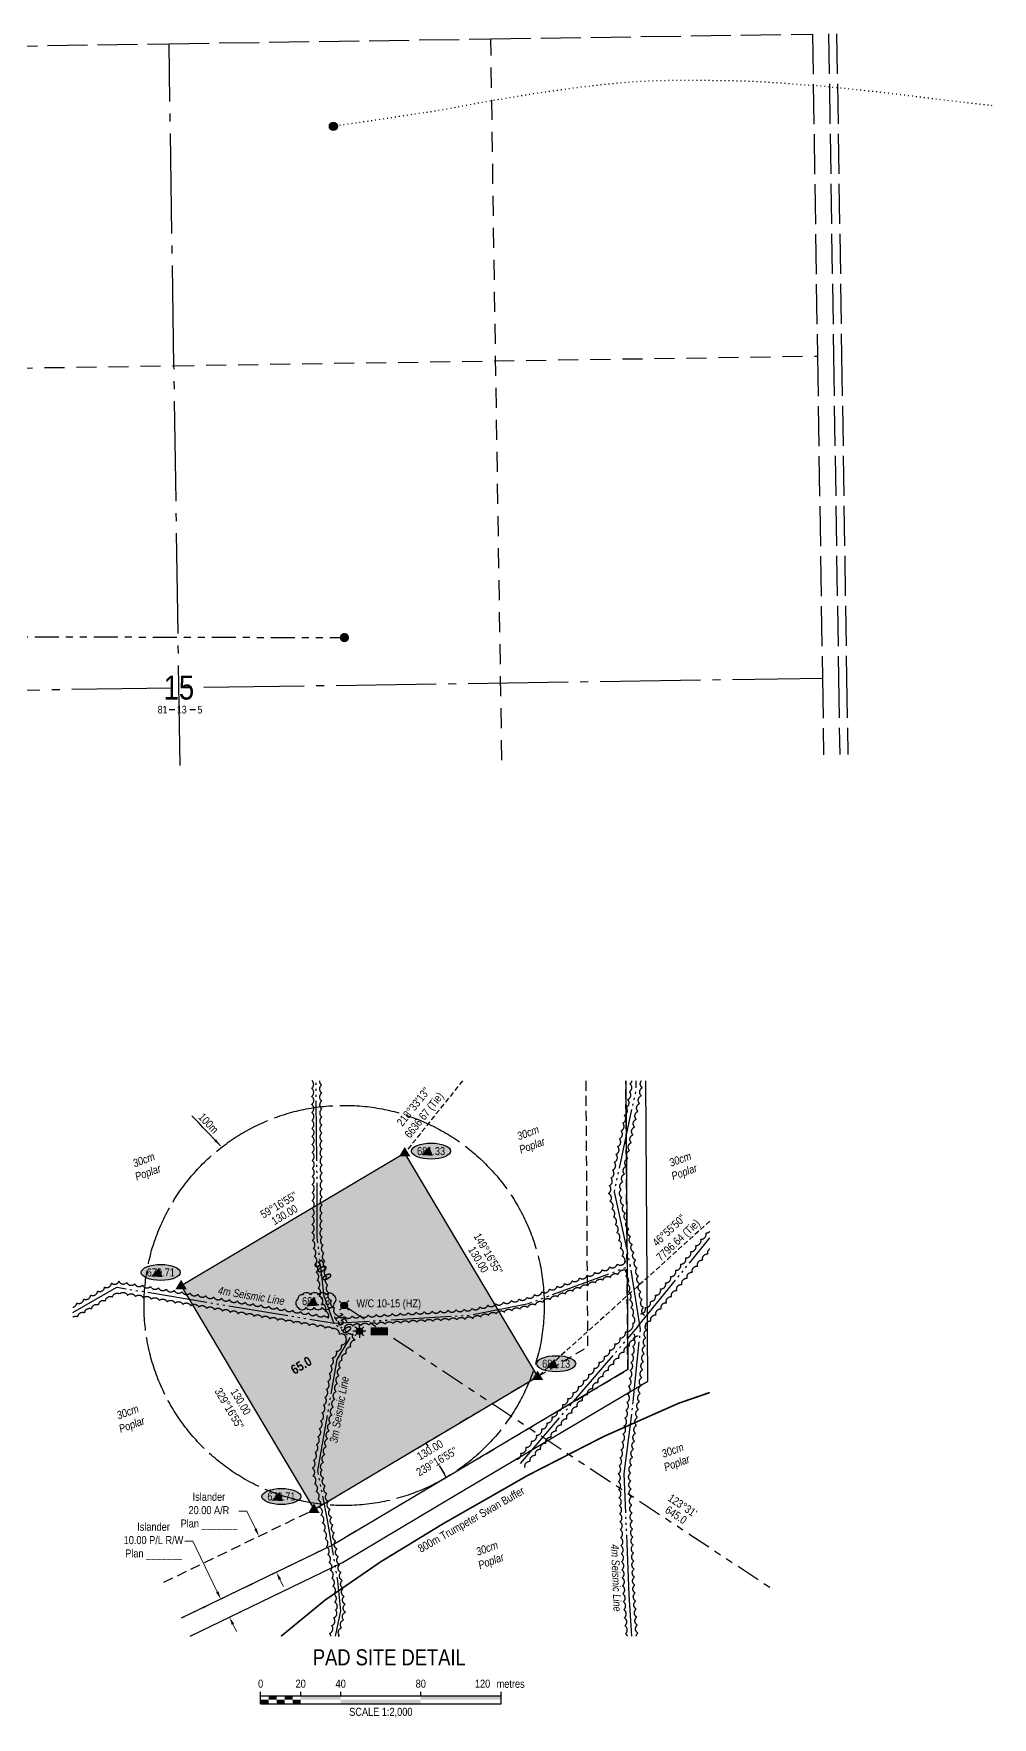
# Model space of a CAD drawing. Extents: x 563209 to 572031, y 6207294 to 6215132.
# Drawn here: x 565560 to 566757, y 6207714 to 6209817 of the extents above; entities that cross this region are included whole.
import ezdxf
from ezdxf.enums import TextEntityAlignment as Align

# ---------------------------------------------------------------- set-up
doc = ezdxf.new("R2010")
doc.units = 0
doc.header["$LTSCALE"] = 5
doc.header["$PDSIZE"] = 0.5
for name, pattern in [('0', [1, 1, 0]), ('DASHDOT2', [12.7, 6.35, -3.175, 0, -3.175]), ('foc-ACCESSROAD', [3.75, 2.5, -1.25]), ('foc-BUFFER', [16.75, 15, -1.75]), ('foc-DOT', [1, 0.2, -0.8]), ('foc-DRILLPATH', [14.75, 6, -1.75, 1.75, -1.75, 1.75, -1.75]), ('foc-LSD', [8, 5, -3]), ('foc-QUARTERLINE', [33, 25, -3, 2, -3]), ('foc-SEISMIC', [20.5, 15, -1, 0.5, -1, 0.5, -1, 0.5, -1]), ('foc-TIELINE', [1.875, 1.25, -0.625]), ('foc-UNSURVEYED', [12.5, 10, -2.5])]:
    doc.linetypes.add(name, pattern=pattern)
doc.layers.get('Defpoints').update_dxf_attribs({"color": 9})
for name, color, linetype in [('10', 1, 'Continuous'), ('9', 3, 'Continuous'), ('ABADATA-DRILL', 8, 'foc-DOT'), ('ABADATA-DRILL-T', 8, 'Continuous'), ('AS-SEISMIC', 224, 'foc-SEISMIC'), ('AS-WILDLIFE', 131, 'DASHDOT2'), ('AS-WILDLIFE-BLOCK', 131, 'Continuous'), ('AUX-BUFFER', 7, 'foc-BUFFER'), ('C-AR', 13, 'foc-ACCESSROAD'), ('C-RW', 13, 'Continuous'), ('C-WS-S', 13, 'Continuous'), ('DETAIL-T', 7, 'Continuous'), ('L-BD', 7, 'Continuous'), ('L-MON', 1, 'Continuous'), ('L-QSEC', 8, 'foc-QUARTERLINE'), ('L-SECLBL', 7, 'Continuous'), ('L-SECTION-LSD', 7, 'foc-LSD'), ('L-TIE', 7, 'foc-TIELINE'), ('L-USEC', 7, 'foc-UNSURVEYED'), ('oil_and_gas_wells_dh', 7, 'Continuous'), ('P-ELEVATION', 7, 'Continuous'), ('P-PDRILLPATH', 12, 'foc-DRILLPATH'), ('P-PROPOSED', 10, 'Continuous'), ('P-PROPOSED-H', 21, 'Continuous'), ('P-TXT', 4, 'Continuous'), ('T-BUSH', 110, '0'), ('T-BUSH-T', 110, 'Continuous')]:
    doc.layers.add(name, color=color, linetype=linetype)
doc.layers.add('C-AR-T', color=13, linetype='Continuous', lineweight=9)
doc.layers.add('C-WS-T', color=13, linetype='Continuous', lineweight=9)
doc.styles.add('80', font='ARIALN.TTF', dxfattribs={"height": 10})
doc.styles.add('80CG', font='ARIALN.TTF', dxfattribs={"height": 10})
doc.styles.add('80L', font='ARIALN.TTF', dxfattribs={"height": 10})
doc.styles.add('BOLD', font='ARIALNB.TTF')
doc.styles.add('SIMPLEX', font='ARIALN.TTF')
doc.dimstyles.new('CG2011', dxfattribs={"dimscale": 5, "dimtxt": 9, "dimasz": 2, "dimexe": 0.2, "dimexo": 0.0625, "dimgap": 0.5, "dimtad": 0, "dimtih": 1, "dimtoh": 1, "dimzin": 0, "dimdsep": 46, "dimtxsty": '80CG', "dimcen": 0.1, "dimse1": 1, "dimse2": 1, "dimclrd": 256, "dimclrt": 256, "dimaunit": 1, "dimadec": 4, "dimazin": 0, "dimtfac": 0.06, "dimtofl": 0, "dimtmove": 0, "dimatfit": 1, "dimfxl": 0.2, "dimtolj": 1, "dimtzin": 0, "dimlwd": -1, "dimarcsym": 0})
doc.dimstyles.new('Compass 5 000', dxfattribs={"dimscale": 5, "dimtxt": 9, "dimasz": 2, "dimexe": 0.2, "dimexo": 0.0625, "dimgap": 0.5, "dimtad": 0, "dimtih": 1, "dimtoh": 1, "dimzin": 0, "dimdsep": 46, "dimtxsty": '80CG', "dimcen": 0.1, "dimse1": 1, "dimse2": 1, "dimclrd": 256, "dimclrt": 256, "dimaunit": 1, "dimadec": 4, "dimazin": 0, "dimtfac": 0.06, "dimtofl": 0, "dimtmove": 0, "dimatfit": 1, "dimfxl": 0.2, "dimtolj": 1, "dimtzin": 0, "dimlwd": -1, "dimarcsym": 0})

# ---------------------------------------------------------------- blocks, each defined once
blk = doc.blocks.new('L-SECLBL')
at = {"layer": '9', "color": 7}
for p, q in [((-5.1, -27.8), (-12.3, -27.8)), ((20.7, -27.8), (13.5, -27.8))]:
    blk.add_line(p, q, dxfattribs=at)
at = {"layer": '10', "color": 2, "style": 'SIMPLEX'}
blk.add_attdef('SEC', text='', height=30, dxfattribs=at).set_placement((0, 0), align=Align.MIDDLE)
at = {"layer": '10', "color": 5, "style": '80L'}
blk.add_attdef('TWP', text='', height=9.5, dxfattribs=at).set_placement((-14.4, -27.4), align=Align.MIDDLE_RIGHT)
blk.add_attdef('RGE', text='', height=9.5, dxfattribs=at).set_placement((3.6, -27.4), align=Align.MIDDLE_CENTER)
blk.add_attdef('MER', text='', height=9.5, dxfattribs=at).set_placement((23.2, -27.4), align=Align.MIDDLE_LEFT)
blk = doc.blocks.new('STRIA')
blk.add_hatch(color=255).paths.add_polyline_path([(-0.04, 1.52), (-1.47, -0.87), (1.39, -0.87)])
blk = doc.blocks.new('STRIAA')
blk.add_blockref('STRIA', (0, 0))
blk = doc.blocks.new('STRIB')
at = {"color": 1}
blk.add_solid([(-1.12, -0.67), (-0.04, 1.13), (1.04, -0.67)], dxfattribs=at)
blk = doc.blocks.new('STRIBB')
blk.add_blockref('STRIB', (0, 0))
blk = doc.blocks.new('STRICC')
for name in ['STRIAA', 'STRIBB']:
    blk.add_blockref(name, (0, 0))
blk = doc.blocks.new('fdspike')
blk.add_blockref('STRICC', (0, 0))
blk = doc.blocks.new('*U48')
at = {"layer": 'P-ELEVATION'}
h = blk.add_hatch(color=111, dxfattribs=at)
h.dxf.hatch_style = 1
edge = h.paths.add_edge_path()
edge.add_ellipse((0, 0), major_axis=(-24.4, 0), ratio=0.410256, start_angle=0, end_angle=360)
at = {"layer": 'P-ELEVATION', "color": 7, "flags": 128}
blk.add_lwpolyline([(0, 0, 12.5, 0, 0), (-12.2, -5, 0, 0, 0)], format="xyseb", dxfattribs=at)
at = {"layer": 'P-ELEVATION', "color": 7}
blk.add_ellipse((0, 0), major_axis=(-24.4, 0), ratio=0.410256, dxfattribs=at)
at = {"layer": 'P-ELEVATION', "style": '80'}
blk.add_attdef('ELEVATION', text='', height=10, dxfattribs=at).set_placement((0, 0), align=Align.MIDDLE_CENTER)
blk = doc.blocks.new('*D55')
at = {"layer": 'C-AR-T', "transparency": 16777216}
for p, q in [((565826.3, 6207971.8), (565816.3, 6207971.8)), ((565837, 6207949.7), (565826.3, 6207971.8)), ((565867.5, 6207886.7), (565871.8, 6207877.7))]:
    blk.add_line(p, q, dxfattribs=at)
for points in [[(565838.5, 6207950.5), (565835.5, 6207949), (565841.3, 6207940.7)], [(565869, 6207887.5), (565866, 6207886), (565863.1, 6207895.7)]]:
    blk.add_solid(points, dxfattribs=at)
at = {"layer": 'Defpoints', "color": 0, "transparency": 16777216}
for p in [(565839.5, 6207939.8), (565841.3, 6207940.7), (565861.3, 6207894.8)]:
    blk.add_point(p, dxfattribs=at)
at = {"layer": 'C-AR-T', "transparency": 16777216, "insert": (565778.8, 6207971.8), "char_height": 10, "attachment_point": 5, "style": '80CG'}
blk.add_mtext('\\A1;Islander\\P20.00 A/R\\P{\\A0;Plan _______}', dxfattribs=at)
blk = doc.blocks.new('*D56')
at = {"layer": 'C-AR-T', "transparency": 16777216}
for p, q in [((565758.7, 6207934.4), (565748.7, 6207934.4)), ((565789.3, 6207871.1), (565758.7, 6207934.4)), ((565808.9, 6207830.6), (565813.3, 6207821.6))]:
    blk.add_line(p, q, dxfattribs=at)
for points in [[(565790.8, 6207871.8), (565787.8, 6207870.4), (565793.6, 6207862.1)], [(565810.4, 6207831.3), (565807.4, 6207829.9), (565804.5, 6207839.6)]]:
    blk.add_solid(points, dxfattribs=at)
at = {"layer": 'Defpoints', "color": 0, "transparency": 16777216}
for p in [(565785.2, 6207858), (565793.6, 6207862.1), (565796.1, 6207835.5)]:
    blk.add_point(p, dxfattribs=at)
at = {"layer": 'C-AR-T', "transparency": 16777216, "insert": (565709.6, 6207934.4), "char_height": 10, "attachment_point": 5, "style": '80CG'}
blk.add_mtext('\\A1;Islander\\P10.00 P/L R/W\\P{\\A0;Plan _______}', dxfattribs=at)
blk = doc.blocks.new('wa')
at = {"layer": 'P-ELEVATION'}
h = blk.add_hatch(color=111, dxfattribs=at)
h.dxf.hatch_style = 1
edge = h.paths.add_edge_path()
edge.add_arc((-17.4, -4.5), 6.1, 215, 325)
edge.add_arc((-7.4, -4.5), 6.1, 215, 325)
edge.add_arc((2.6, -4.5), 6.1, 215, 325)
edge.add_arc((12.7, -4.5), 6.1, 215, 325)
edge.add_arc((18.1, -3.7), 4.32, 263.4336, 373.4336)
edge.add_arc((18.8, 2.3), 6.1, 305, 415)
edge.add_arc((17.5, 4.4), 5.69, 30.6955, 140.6955)
edge.add_arc((8.1, 4.5), 6.1, 35, 145)
edge.add_arc((-1.9, 4.5), 6.1, 35, 145)
edge.add_arc((-11.9, 4.5), 6.1, 35, 145)
edge.add_arc((-18, 3.8), 4.33, 75.4261, 185.4261)
edge.add_arc((-18.4, -2.3), 6.96, 125, 235)
at = {"color": 240, "flags": 128}
blk.add_lwpolyline([(-22.4, -8, 0.520567), (-12.3, -8, 0.520567), (-2.4, -8, 0.520567), (7.6, -8, 0.520567), (17.6, -8, 0.520567), (22.4, -2.7, 0.520567), (22.4, 7.3, 0.520567), (13.1, 8, 0.520567), (3.1, 8, 0.520567), (-6.9, 8, 0.520567), (-16.9, 8, 0.520567), (-22.4, 3.4, 0.520567)], format="xyb", close=True, dxfattribs=at)
at = {"layer": 'P-ELEVATION', "color": 240, "flags": 128}
blk.add_lwpolyline([(0, 0, 12.5, 0, 0), (-12.4, -6.4, 0, 0, 0)], format="xyseb", dxfattribs=at)
at = {"layer": 'P-ELEVATION', "color": 240, "style": '80'}
blk.add_attdef('ELEVATION', text='', height=10, dxfattribs=at).set_placement((0, 0), align=Align.MIDDLE_CENTER)
blk = doc.blocks.new('WC')
at = {"layer": 'L-MON'}
h = blk.add_hatch(color=255, dxfattribs=at)
h.dxf.hatch_style = 1
edge = h.paths.add_edge_path()
edge.add_arc((0, 0), 0.9, 0, 360)
at = {"layer": 'L-MON', "color": 240, "flags": 128}
for points in [[(-0.62, 0.5), (-1.23, 1.12)], [(0.52, 0.61), (1.13, 1.21)], [(-1.18, -1.18), (-0.56, -0.57)], [(1.16, -1.18), (0.56, -0.57)]]:
    blk.add_lwpolyline(points, dxfattribs=at)
at = {"layer": 'L-MON', "color": 240}
for radius in [0.8, 0.373]:
    blk.add_circle((0, 0), radius, dxfattribs=at)
blk = doc.blocks.new('plbh')
at = {"layer": 'L-MON'}
h = blk.add_hatch(color=255, dxfattribs=at)
h.dxf.hatch_style = 1
edge = h.paths.add_edge_path()
edge.add_arc((0, 0), 1.16, 0, 360)
h = blk.add_hatch(color=256, dxfattribs=at)
h.dxf.hatch_style = 1
h.paths.add_polyline_path([(-0.96, 0, 1), (0.96, 0, 1)])
h.paths.add_polyline_path([(0.91, 0, -1), (-0.91, 0, -1)], flags=16)
h.paths.add_polyline_path([(0.45, 0, -1), (-0.45, 0, -1)], flags=0)
h = blk.add_hatch(color=256, dxfattribs=at)
h.dxf.hatch_style = 1
h.paths.add_polyline_path([(-0.45, 0, 1), (0.45, 0, 1)])
h.paths.add_polyline_path([(0.4, 0, -1), (-0.4, 0, -1)], flags=16)
at = {"layer": 'L-MON', "color": 240}
for radius in [0.96, 0.91, 0.45, 0.4]:
    blk.add_circle((0, 0), radius, dxfattribs=at)
blk = doc.blocks.new('*U43')
at = {"color": 0}
for p, q in [((-150, 0), (-150, 15)), ((-150, 10), (150.2, 10)), ((-150, 0), (150.2, 0)), ((-100, 10), (-100, 15)), ((-50, 10), (-50, 15)), ((50, 10), (50, 15)), ((150.2, 0), (150.2, 15))]:
    blk.add_line(p, q, dxfattribs=at)
for points in [[(-150, 5), (-140, 5), (-150, 0), (-140, 0)], [(-140, 10), (-130, 10), (-140, 5), (-130, 5)], [(-130, 5), (-120, 5), (-130, 0), (-120, 0)], [(-120, 10), (-110, 10), (-120, 5), (-110, 5)], [(-110, 5), (-100, 5), (-110, 0), (-100, 0)], [(-100, 10), (-50, 10), (-100, 5), (-50, 5)], [(-50, 5), (50, 5), (-50, 0), (50, 0)], [(50, 10), (150.2, 10), (50, 5), (150.2, 5)]]:
    blk.add_solid(points, dxfattribs=at)
at = {"color": 0, "style": '80'}
blk.add_text('metres', height=10, dxfattribs=at).set_placement((162.2, 20), align=Align.CENTER)
at = {"color": 0, "char_height": 10, "style": '80'}
for s, insert, attachment_point in [('0', (-150, 30.2), 2), ('20', (-100, 30.2), 2), ('40', (-50, 30.2), 2), ('80', (50, 30.2), 2), ('120', (136.7, 30.2), 3), ('SCALE 1:2,000', (0.1, -5), 2)]:
    blk.add_mtext(s, dxfattribs=dict(at, insert=insert, attachment_point=attachment_point))
blk = doc.blocks.new('GAS')
h = blk.add_hatch(color=255)
h.dxf.hatch_style = 1
edge = h.paths.add_edge_path()
edge.add_arc((0, 0), 0.9, 0, 360)
for p, q in [((-0.81, 0), (-1.62, 0)), ((-0.57, 0.57), (-1.14, 1.14)), ((0, 0.81), (0, 1.62)), ((0.57, 0.57), (1.14, 1.14)), ((1.62, 0), (0.81, 0)), ((-0.57, -0.57), (-1.14, -1.14)), ((0, -0.81), (0, -1.62)), ((1.14, -1.14), (0.57, -0.57))]:
    blk.add_line(p, q)
blk.add_circle((0, 0), 0.8)

msp = doc.modelspace()

# ---------------------------------------------------------------- hatches: boundary and pattern name
at = {"layer": 'ABADATA-DRILL-T'}
h = msp.add_hatch(color=256, dxfattribs=at)
h.dxf.hatch_style = 1
edge = h.paths.add_edge_path()
edge.add_arc((565934.188, 6209701.504), 4.998, 0, 360)
at = {"layer": 'P-PROPOSED-H'}
h = msp.add_hatch(color=256, dxfattribs=at)
h.dxf.hatch_style = 1
h.paths.add_polyline_path([(565910.158, 6207974.06), (566189.441, 6208140.002), (566023.531, 6208419.277), (565744.243, 6208253.355)])

# ---------------------------------------------------------------- linework, layer by layer
at = {"layer": 'ABADATA-DRILL', "flags": 128}
msp.add_lwpolyline([(566757.138, 6209727.185), (566738.693, 6209729.268), (566720.078, 6209731.399), (566701.412, 6209733.579), (566682.934, 6209735.862), (566664.466, 6209738.165), (566645.877, 6209740.536), (566627.37, 6209742.788), (566608.794, 6209744.91), (566590.272, 6209746.852), (566571.811, 6209748.695), (566553.208, 6209750.666), (566534.852, 6209752.211), (566516.28, 6209753.492), (566497.705, 6209754.924), (566479.053, 6209756.224), (566460.254, 6209757.271), (566441.621, 6209757.962), (566422.743, 6209758.358), (566403.838, 6209758.544), (566385.174, 6209758.614), (566366.511, 6209758.704), (566347.842, 6209758.473), (566329.437, 6209757.997), (566310.87, 6209757.018), (566292.311, 6209755.56), (566273.825, 6209753.822), (566255.217, 6209751.652), (566245.983, 6209750.549), (566236.67, 6209749.394), (566218.205, 6209746.976), (566199.764, 6209744.349), (566181.406, 6209741.513), (566162.969, 6209738.596), (566144.564, 6209735.57), (566125.523, 6209732.233), (566106.526, 6209728.687), (566087.609, 6209725.153), (566068.801, 6209721.67), (566049.815, 6209718.654), (566030.876, 6209715.909), (566011.88, 6209712.924), (565992.903, 6209710.008), (565973.823, 6209707.251), (565954.664, 6209704.503), (565934.188, 6209701.504)], dxfattribs=at)
at = {"layer": 'ABADATA-DRILL-T'}
msp.add_circle((565934.188, 6209701.504), 4.998, dxfattribs=at)
at = {"layer": 'AS-SEISMIC'}
msp.add_line((566314.226, 6208202.03), (566404.375, 6208313.141), dxfattribs=at)
at = {"layer": 'AS-SEISMIC', "flags": 128}
for points in [[(565936.683, 6207815.734), (565943.518, 6207847.327), (565939.661, 6207884.75), (565926.537, 6207963.094), (565914.625, 6208022.956), (565939.108, 6208161.203), (565955.001, 6208188.582), (565935.112, 6208206.592), (565922.835, 6208240.3), (565914.097, 6208313.642), (565913.793, 6208393.829), (565912.557, 6208509.943)], [(566317.895, 6208199.053), (566305.339, 6208278.374), (566285.123, 6208370.807), (566312.135, 6208496.855), (566312.51, 6208509.561)], [(565608.809, 6208220.167), (565663.95, 6208251.679), (565935.112, 6208206.592), (566104.386, 6208216.68), (566177.937, 6208231.357), (566305.339, 6208278.374)], [(566167.731, 6208031.691), (566314.312, 6208202.134)]]:
    msp.add_lwpolyline(points, dxfattribs=at)
at = {"layer": 'AS-SEISMIC'}
msp.add_lwpolyline([(566307.004, 6207815.734), (566303.438, 6207867.599), (566297.563, 6208018.704), (566308.68, 6208108.769), (566317.895, 6208199.053)], dxfattribs=at)
at = {"layer": 'AS-WILDLIFE', "const_width": 1.999, "flags": 128}
msp.add_lwpolyline([(565868.898, 6207815.734), (565923.899, 6207860.939), (565993.294, 6207908.719), (566071.681, 6207956.5), (566177.791, 6208017.072), (566272.605, 6208065.581), (566365.228, 6208106.656), (566404.375, 6208120.147)], dxfattribs=at)
at = {"layer": 'C-AR', "flags": 128}
msp.add_lwpolyline([(566249.444, 6208509.561), (566251.663, 6208177.025), (566049.79, 6208057.047), (566075.336, 6208014.065), (566301.853, 6208148.69), (566299.445, 6208509.561)], dxfattribs=at)
at = {"layer": 'C-AR'}
msp.add_lwpolyline([(565722.564, 6207883.223), (565910.158, 6207974.06), (566049.716, 6208057.038), (566075.269, 6208014.06), (565933.872, 6207929.989), (565744.348, 6207838.235)], dxfattribs=at)
at = {"layer": 'C-RW', "flags": 128}
for points in [[(566299.445, 6208509.561), (566301.853, 6208148.69), (566075.336, 6208014.065), (565933.872, 6207929.989), (565744.348, 6207838.235)], [(565755.244, 6207815.734), (565945.727, 6207907.953), (566088.108, 6207992.574), (566326.948, 6208134.523), (566324.446, 6208509.561)]]:
    msp.add_lwpolyline(points, dxfattribs=at)
at = {"layer": 'L-QSEC'}
for p, q in [((565735.179, 6209402.537), (565729.028, 6209804.689)), ((565742.816, 6208903.287), (565735.179, 6209402.537)), ((564947.737, 6208988.487), (566544.975, 6209012.429))]:
    msp.add_line(p, q, dxfattribs=at)
at = {"layer": 'L-SECTION-LSD'}
for p, q in [((566144.639, 6208909.863), (566130.771, 6209810.714)), ((565735.179, 6209402.537), (566538.745, 6209414.584)), ((565333.391, 6209396.513), (565735.179, 6209402.537))]:
    msp.add_line(p, q, dxfattribs=at)
at = {"layer": 'L-TIE'}
for p, q in [((566095.484, 6208509.561), (566023.531, 6208419.277)), ((566404.375, 6208334.233), (566189.441, 6208140.002))]:
    msp.add_line(p, q, dxfattribs=at)
at = {"layer": 'L-USEC'}
for p, q in [((565729.028, 6209804.689), (566130.771, 6209810.714)), ((566130.771, 6209810.714), (566532.515, 6209816.739)), ((566532.515, 6209816.739), (566538.745, 6209414.584)), ((566552.632, 6209817.05), (566558.863, 6209414.896)), ((566562.691, 6209817.206), (566568.922, 6209415.051)), ((565327.279, 6209798.665), (565729.028, 6209804.689)), ((566538.745, 6209414.584), (566544.975, 6209012.429)), ((566558.863, 6209414.896), (566565.093, 6209012.741)), ((566568.922, 6209415.051), (566575.151, 6209012.897)), ((566544.975, 6209012.429), (566546.462, 6208916.438)), ((566565.093, 6209012.741), (566566.579, 6208916.767)), ((566575.151, 6209012.897), (566576.638, 6208916.932))]:
    msp.add_line(p, q, dxfattribs=at)
at = {"layer": 'oil_and_gas_wells_dh'}
msp.add_point((565934.171, 6209701.467), dxfattribs=at)
at = {"layer": 'P-PDRILLPATH'}
for p, q in [((564455, 6209067), (565948, 6209063)), ((565947.676, 6208228.907), (566485.432, 6207872.685))]:
    msp.add_line(p, q, dxfattribs=at)
at = {"layer": 'P-PROPOSED', "flags": 128}
msp.add_lwpolyline([(565910.158, 6207974.06), (566189.441, 6208140.002), (566023.531, 6208419.277), (565744.243, 6208253.355), (565910.158, 6207974.06)], close=True, dxfattribs=at)
at = {"layer": 'T-BUSH', "flags": 128}
for points in [[(565927.515, 6208212.645, 0.52056705), (565923.713, 6208221.894, 0.52056705), (565919.911, 6208231.143, 0.52056705), (565916.417, 6208240.472, 0.52056705), (565915.207, 6208250.399, 0.52056705), (565913.998, 6208260.325, 0.52056705), (565912.788, 6208270.252, 0.52056705), (565911.579, 6208280.179, 0.52056705), (565910.37, 6208290.105, 0.52056705), (565909.16, 6208300.032, 0.52056705), (565907.951, 6208309.958, 0.52056705), (565907.602, 6208319.936, 0.52056705), (565907.638, 6208329.936, 0.52056705), (565907.674, 6208339.936, 0.52056705), (565907.709, 6208349.936, 0.52056705), (565907.745, 6208359.935, 0.52056705), (565907.781, 6208369.935, 0.52056705), (565907.817, 6208379.935, 0.52056705), (565907.852, 6208389.935, 0.52056705), (565907.822, 6208399.935, 0.52056705), (565907.746, 6208409.935, 0.52056705), (565907.671, 6208419.935, 0.52056705), (565907.596, 6208429.934, 0.52056705), (565907.521, 6208439.934, 0.52056705), (565907.445, 6208449.934, 0.52056705), (565907.37, 6208459.933, 0.52056705), (565907.295, 6208469.933, 0.52056705), (565907.219, 6208479.933, 0.52056705), (565907.144, 6208489.933, 0.52056705), (565907.069, 6208499.932, 0.48921623), (565907.478, 6208509.561, 0.48921623)], [(565916.857, 6208509.561, 0.26235932), (565919.487, 6208504.176, 0.52056705), (565919.563, 6208494.176, 0.52056705), (565919.638, 6208484.177, 0.52056705), (565919.713, 6208474.177, 0.52056705), (565919.788, 6208464.177, 0.52056705), (565919.864, 6208454.178, 0.52056705), (565919.939, 6208444.178, 0.52056705), (565920.014, 6208434.178, 0.52056705), (565920.089, 6208424.178, 0.52056705), (565920.165, 6208414.179, 0.52056705), (565920.24, 6208404.179, 0.52056705), (565920.315, 6208394.179, 0.52056705), (565920.282, 6208384.179, 0.52056705), (565920.246, 6208374.179, 0.52056705), (565920.21, 6208364.18, 0.52056705), (565920.175, 6208354.18, 0.52056705), (565920.139, 6208344.18, 0.52056705), (565920.103, 6208334.18, 0.52056705), (565920.068, 6208324.18, 0.52056705), (565920.032, 6208314.18, 0.52056705), (565921.188, 6208304.25, 0.52056705), (565922.398, 6208294.324, 0.52056705), (565923.607, 6208284.397, 0.52056705), (565924.817, 6208274.47, 0.52056705), (565926.026, 6208264.544, 0.52056705), (565927.235, 6208254.617, 0.52056705), (565928.445, 6208244.691, 0.52056705), (565931.667, 6208235.29, 0.52056705), (565935.469, 6208226.041, 0.52056705), (565939.271, 6208216.792, 0.52056705), (565947.809, 6208215.087, 0.52056705), (565957.792, 6208215.682, 0.52056705), (565967.774, 6208216.277, 0.52056705), (565977.756, 6208216.872, 0.52056705), (565987.738, 6208217.467, 0.52056705), (565997.721, 6208218.062, 0.52056705), (566007.703, 6208218.657, 0.52056705), (566017.685, 6208219.251, 0.52056705), (566027.668, 6208219.846, 0.52056705), (566037.65, 6208220.441, 0.52056705), (566047.632, 6208221.036, 0.52056705), (566057.615, 6208221.631, 0.52056705), (566067.597, 6208222.226, 0.52056705), (566077.579, 6208222.821, 0.52056705), (566087.561, 6208223.416, 0.52056705), (566097.544, 6208224.011, 0.52056705), (566107.453, 6208225.169, 0.52056705), (566117.26, 6208227.126, 0.52056705), (566127.067, 6208229.083, 0.52056705), (566136.873, 6208231.04, 0.52056705), (566146.68, 6208232.997, 0.52056705), (566156.487, 6208234.954, 0.52056705), (566166.293, 6208236.911, 0.52056705), (566176.088, 6208238.909, 0.52056705), (566185.47, 6208242.371, 0.52056705), (566194.851, 6208245.833, 0.52056705), (566204.233, 6208249.296, 0.52056705), (566213.614, 6208252.758, 0.52056705), (566222.996, 6208256.22, 0.52056705), (566232.377, 6208259.682, 0.52056705), (566241.759, 6208263.145, 0.52056705), (566251.14, 6208266.607, 0.52056705), (566260.522, 6208270.069, 0.52056705), (566269.903, 6208273.531, 0.52056705), (566279.285, 6208276.993, 0.52056705), (566288.666, 6208280.456, 0.52056705), (566299.027, 6208284.279)], [(566296.913, 6208280.742, 0.52056705), (566294.777, 6208290.511, 0.52056705), (566292.64, 6208300.28, 0.52056705), (566290.504, 6208310.049, 0.52056705), (566288.367, 6208319.818, 0.52056705), (566286.23, 6208329.587, 0.52056705), (566284.094, 6208339.357, 0.52056705), (566281.957, 6208349.126, 0.52056705), (566279.82, 6208358.895, 0.52056705), (566277.684, 6208368.664, 0.52056705), (566278.858, 6208378.44, 0.52056705), (566280.954, 6208388.218, 0.52056705), (566283.049, 6208397.996, 0.52056705), (566285.144, 6208407.774, 0.52056705), (566287.24, 6208417.552, 0.52056705), (566289.335, 6208427.33, 0.52056705), (566291.431, 6208437.108, 0.52056705), (566293.526, 6208446.886, 0.52056705), (566295.622, 6208456.664, 0.52056705), (566297.717, 6208466.442, 0.52056705), (566299.813, 6208476.22, 0.52056705), (566301.908, 6208485.998, 0.52056705), (566304.004, 6208495.776, 0.52056705), (566304.668, 6208505.727, 0.19762763), (566307.287, 6208509.561, 0.19762763)], [(566322.961, 6208216.46, -0.52056705), (566321.397, 6208226.337, -0.52056705), (566319.834, 6208236.214, -0.52056705), (566318.27, 6208246.091, -0.52056705), (566316.707, 6208255.968, -0.52056705), (566315.143, 6208265.845, -0.52056705), (566313.58, 6208275.722, -0.52056705), (566311.68, 6208285.536, -0.52056705), (566309.544, 6208295.305, -0.52056705), (566307.407, 6208305.074, -0.52056705), (566305.27, 6208314.843, -0.52056705), (566303.134, 6208324.612, -0.52056705), (566300.997, 6208334.381, -0.52056705), (566298.861, 6208344.15, -0.52056705), (566296.724, 6208353.919, -0.52056705), (566294.587, 6208363.688, -0.52056705), (566293.592, 6208373.46, -0.52056705), (566295.687, 6208383.238, -0.52056705), (566297.783, 6208393.016, -0.52056705), (566299.878, 6208402.794, -0.52056705), (566301.973, 6208412.572, -0.52056705), (566304.069, 6208422.35, -0.52056705), (566306.164, 6208432.128, -0.52056705), (566308.26, 6208441.906, -0.52056705), (566310.355, 6208451.684, -0.52056705), (566312.451, 6208461.462, -0.52056705), (566314.546, 6208471.24, -0.52056705), (566316.642, 6208481.018, -0.52056705), (566318.737, 6208490.796, -0.52056705), (566319.976, 6208500.677, -0.43547396), (566319.004, 6208509.561, -0.43547396)], [(566317.581, 6208218.427, 0.52056705), (566323.882, 6208226.192, 0.52056705), (566330.183, 6208233.958, 0.52056705), (566336.483, 6208241.723, 0.52056705), (566342.784, 6208249.489, 0.52056705), (566349.084, 6208257.255, 0.52056705), (566355.385, 6208265.02, 0.52056705), (566361.685, 6208272.786, 0.52056705), (566367.986, 6208280.551, 0.52056705), (566374.286, 6208288.317, 0.52056705), (566380.587, 6208296.082, 0.52056705), (566386.887, 6208303.848, 0.52056705), (566393.188, 6208311.613, 0.52056705), (566399.488, 6208319.379, 0.22599174), (566404.375, 6208321.296, 0.22599174)], [(566324.213, 6208201.851, -0.52056705), (566330.693, 6208209.468, -0.52056705), (566337.172, 6208217.085, -0.52056705), (566343.651, 6208224.702, -0.52056705), (566350.13, 6208232.319, -0.52056705), (566356.609, 6208239.936, -0.52056705), (566363.089, 6208247.553, -0.52056705), (566369.568, 6208255.17, -0.52056705), (566376.047, 6208262.787, -0.52056705), (566382.526, 6208270.404, -0.52056705), (566389.006, 6208278.021, -0.52056705), (566395.485, 6208285.638, -0.52056705), (566401.964, 6208293.255, -0.31377155), (566404.375, 6208299.799, -0.31377155)], [(565948.783, 6208202.673, -0.52056705), (565958.765, 6208203.268, -0.52056705), (565968.748, 6208203.863, -0.52056705), (565978.73, 6208204.458, -0.52056705), (565988.712, 6208205.053, -0.52056705), (565998.694, 6208205.648, -0.52056705), (566008.677, 6208206.242, -0.52056705), (566018.659, 6208206.837, -0.52056705), (566028.641, 6208207.432, -0.52056705), (566038.624, 6208208.027, -0.52056705), (566048.606, 6208208.622, -0.52056705), (566058.588, 6208209.217, -0.52056705), (566068.57, 6208209.812, -0.52056705), (566078.553, 6208210.407, -0.52056705), (566088.535, 6208211.002, -0.52056705), (566098.517, 6208211.597, -0.52056705), (566108.438, 6208212.67, -0.52056705), (566118.244, 6208214.627, -0.52056705), (566128.051, 6208216.584, -0.52056705), (566137.858, 6208218.541, -0.52056705), (566147.664, 6208220.498, -0.52056705), (566157.471, 6208222.455, -0.52056705), (566167.278, 6208224.412, -0.52056705), (566177.084, 6208226.369, -0.52056705), (566186.559, 6208229.502, -0.52056705), (566195.94, 6208232.965, -0.52056705), (566205.322, 6208236.427, -0.52056705), (566214.703, 6208239.889, -0.52056705), (566224.085, 6208243.351, -0.52056705), (566233.466, 6208246.813, -0.52056705), (566242.848, 6208250.276, -0.52056705), (566252.229, 6208253.738, -0.52056705), (566261.611, 6208257.2, -0.52056705), (566270.992, 6208260.662, -0.52056705), (566280.374, 6208264.125, -0.52056705), (566289.755, 6208267.587, -0.52056705), (566301.883, 6208272.062, -0.52056705)], [(565608.809, 6208226.483, 0.33853086), (565613.834, 6208231.936, 0.52056705), (565622.517, 6208236.898, 0.52056705), (565631.199, 6208241.86, 0.52056705), (565639.881, 6208246.822, 0.52056705), (565648.563, 6208251.783, 0.52056705), (565657.245, 6208256.745, 0.52056705), (565666.394, 6208259.104, 0.52056705), (565676.258, 6208257.463, 0.52056705), (565686.123, 6208255.823, 0.52056705), (565695.988, 6208254.183, 0.52056705), (565705.852, 6208252.543, 0.52056705), (565715.717, 6208250.902, 0.52056705), (565725.581, 6208249.262, 0.52056705), (565735.446, 6208247.622, 0.52056705), (565745.31, 6208245.982, 0.52056705), (565755.175, 6208244.342, 0.52056705), (565765.039, 6208242.701, 0.52056705), (565774.904, 6208241.061, 0.52056705), (565784.769, 6208239.421, 0.52056705), (565794.633, 6208237.781, 0.52056705), (565804.498, 6208236.14, 0.52056705), (565814.362, 6208234.5, 0.52056705), (565824.227, 6208232.86, 0.52056705), (565834.091, 6208231.22, 0.52056705), (565843.956, 6208229.58, 0.52056705), (565853.821, 6208227.939, 0.52056705), (565863.685, 6208226.299, 0.52056705), (565873.55, 6208224.659, 0.52056705), (565883.414, 6208223.019, 0.52056705), (565893.279, 6208221.378, 0.52056705), (565903.143, 6208219.738, 0.52056705), (565913.008, 6208218.098, 0.52056705), (565922.873, 6208216.458, 0.52056705), (565928.007, 6208215.604)], [(566308.929, 6208206.099, 0.52056705), (566307.37, 6208215.976, 0.52056705), (566305.811, 6208225.854, 0.52056705), (566304.252, 6208235.732, 0.52056705), (566302.693, 6208245.609, 0.52056705), (566301.133, 6208255.487, 0.52056705), (566299.574, 6208265.365, 0.52056705), (566298.609, 6208271.48, 0.52056705)], [(565608.809, 6208214.226, -0.27381551), (565615.001, 6208214.808, -0.52056705), (565623.683, 6208219.77, -0.52056705), (565632.366, 6208224.732, -0.52056705), (565641.048, 6208229.693, -0.52056705), (565649.73, 6208234.655, -0.52056705), (565658.412, 6208239.617, -0.52056705), (565667.326, 6208243.286, -0.52056705), (565677.19, 6208241.646, -0.52056705), (565687.055, 6208240.006, -0.52056705), (565696.92, 6208238.366, -0.52056705), (565706.784, 6208236.726, -0.52056705), (565716.649, 6208235.085, -0.52056705), (565726.513, 6208233.445, -0.52056705), (565736.378, 6208231.805, -0.52056705), (565746.242, 6208230.165, -0.52056705), (565756.107, 6208228.524, -0.52056705), (565765.972, 6208226.884, -0.52056705), (565775.836, 6208225.244, -0.52056705), (565785.701, 6208223.604, -0.52056705), (565795.565, 6208221.964, -0.52056705), (565805.43, 6208220.323, -0.52056705), (565815.294, 6208218.683, -0.52056705), (565825.159, 6208217.043, -0.52056705), (565835.023, 6208215.403, -0.52056705), (565844.888, 6208213.762, -0.52056705), (565854.753, 6208212.122, -0.52056705), (565864.617, 6208210.482, -0.52056705), (565874.482, 6208208.842, -0.52056705), (565884.346, 6208207.202, -0.52056705), (565894.211, 6208205.561, -0.52056705), (565904.075, 6208203.921, -0.52056705), (565913.94, 6208202.281, -0.52056705), (565923.805, 6208200.641, -0.52056705), (565932.881, 6208199.132)], [(565931.082, 6207815.734, 0.16345528), (565929.646, 6207819.346, 0.52056705), (565932.192, 6207829.017, 0.52056705), (565934.739, 6207838.687, 0.52056705), (565937.126, 6207848.369, 0.52056705), (565935.968, 6207858.301, 0.52056705), (565934.809, 6207868.234, 0.52056705), (565933.651, 6207878.167, 0.52056705), (565932.256, 6207888.066, 0.52056705), (565930.603, 6207897.928, 0.52056705), (565928.95, 6207907.791, 0.52056705), (565927.297, 6207917.653, 0.52056705), (565925.644, 6207927.516, 0.52056705), (565923.992, 6207937.378, 0.52056705), (565922.339, 6207947.24, 0.52056705), (565920.686, 6207957.103, 0.52056705), (565918.846, 6207966.931, 0.52056705), (565916.843, 6207976.728, 0.52056705), (565914.839, 6207986.525, 0.52056705), (565912.835, 6207996.322, 0.52056705), (565910.831, 6208006.119, 0.52056705), (565908.827, 6208015.917, 0.52056705), (565907.862, 6208025.727, 0.52056705), (565909.624, 6208035.57, 0.52056705), (565911.385, 6208045.414, 0.52056705), (565913.147, 6208055.257, 0.52056705), (565914.909, 6208065.101, 0.52056705), (565916.671, 6208074.944, 0.52056705), (565918.433, 6208084.788, 0.52056705), (565920.195, 6208094.631, 0.52056705), (565921.957, 6208104.475, 0.52056705), (565923.719, 6208114.319, 0.52056705), (565925.481, 6208124.162, 0.52056705), (565927.243, 6208134.006, 0.52056705), (565929.005, 6208143.849, 0.52056705), (565930.767, 6208153.693, 0.52056705), (565932.529, 6208163.536, 0.52056705), (565937.991, 6208171.736, 0.52056705), (565944.113, 6208179.644, 0.52056705), (565950.234, 6208187.551, 0.52056705), (565941.951, 6208192.991, 0.52056705), (565931.747, 6208199.57)], [(565940.085, 6207815.734, -0.08290881), (565941.831, 6207816.731, -0.52056705), (565944.378, 6207826.402, -0.52056705), (565946.925, 6207836.072, -0.52056705), (565949.471, 6207845.742, -0.52056705), (565948.813, 6207855.639, -0.52056705), (565947.654, 6207865.572, -0.52056705), (565946.496, 6207875.505, -0.52056705), (565945.32, 6207885.435, -0.52056705), (565943.667, 6207895.298, -0.52056705), (565942.015, 6207905.16, -0.52056705), (565940.362, 6207915.022, -0.52056705), (565938.709, 6207924.885, -0.52056705), (565937.056, 6207934.747, -0.52056705), (565935.403, 6207944.61, -0.52056705), (565933.75, 6207954.472, -0.52056705), (565932.085, 6207964.332, -0.52056705), (565930.082, 6207974.13, -0.52056705), (565928.078, 6207983.927, -0.52056705), (565926.074, 6207993.724, -0.52056705), (565924.07, 6208003.521, -0.52056705), (565922.067, 6208013.318, -0.52056705), (565920.063, 6208023.116, -0.52056705), (565921.804, 6208032.959, -0.52056705), (565923.566, 6208042.802, -0.52056705), (565925.328, 6208052.646, -0.52056705), (565927.09, 6208062.49, -0.52056705), (565928.852, 6208072.333, -0.52056705), (565930.614, 6208082.177, -0.52056705), (565932.376, 6208092.02, -0.52056705), (565934.138, 6208101.864, -0.52056705), (565935.9, 6208111.707, -0.52056705), (565937.661, 6208121.551, -0.52056705), (565939.423, 6208131.394, -0.52056705), (565941.185, 6208141.238, -0.52056705), (565942.947, 6208151.082, -0.52056705), (565945.127, 6208160.759, -0.52056705), (565950.616, 6208169.118, -0.52056705), (565956.105, 6208177.477, -0.52056705), (565961.594, 6208185.836, -0.52056705), (565959.037, 6208192.999, -0.56351928), (565948.89, 6208203.171)], [(566161.874, 6208036.728, 0.52056705), (566168.394, 6208044.31, 0.52056705), (566174.914, 6208051.891, 0.52056705), (566181.435, 6208059.473, 0.52056705), (566187.955, 6208067.055, 0.52056705), (566194.476, 6208074.637, 0.52056705), (566200.996, 6208082.219, 0.52056705), (566207.517, 6208089.801, 0.52056705), (566214.037, 6208097.382, 0.52056705), (566220.557, 6208104.964, 0.52056705), (566227.078, 6208112.546, 0.52056705), (566233.598, 6208120.128, 0.52056705), (566240.119, 6208127.71, 0.52056705), (566246.639, 6208135.292, 0.52056705), (566253.159, 6208142.873, 0.52056705), (566259.68, 6208150.455, 0.52056705), (566266.2, 6208158.037, 0.52056705), (566272.721, 6208165.619, 0.52056705), (566279.241, 6208173.201, 0.52056705), (566285.761, 6208180.783, 0.52056705), (566292.282, 6208188.364, 0.52056705), (566298.802, 6208195.946, 0.52056705), (566308.455, 6208207.171, 0.52056705)], [(566173.588, 6208026.654, -0.52056705), (566180.108, 6208034.236, -0.52056705), (566186.628, 6208041.817, -0.52056705), (566193.149, 6208049.399, -0.52056705), (566199.669, 6208056.981, -0.52056705), (566206.19, 6208064.563, -0.52056705), (566212.71, 6208072.145, -0.52056705), (566219.23, 6208079.727, -0.52056705), (566225.751, 6208087.308, -0.52056705), (566232.271, 6208094.89, -0.52056705), (566238.792, 6208102.472, -0.52056705), (566245.312, 6208110.054, -0.52056705), (566251.833, 6208117.636, -0.52056705), (566258.353, 6208125.217, -0.52056705), (566264.873, 6208132.799, -0.52056705), (566271.394, 6208140.381, -0.52056705), (566277.914, 6208147.963, -0.52056705), (566284.435, 6208155.545, -0.52056705), (566290.955, 6208163.127, -0.52056705), (566297.475, 6208170.708, -0.52056705), (566303.996, 6208178.29, -0.52056705), (566310.516, 6208185.872, -0.52056705), (566314.779, 6208190.829, -0.52056705)], [(566301.635, 6207815.734, 0.1721231), (566299.044, 6207818.888, 0.52056705), (566298.358, 6207828.865, 0.52056705), (566297.672, 6207838.841, 0.52056705), (566296.986, 6207848.818, 0.52056705), (566296.3, 6207858.794, 0.52056705), (566295.662, 6207868.773, 0.52056705), (566295.273, 6207878.766, 0.52056705), (566294.885, 6207888.758, 0.52056705), (566294.496, 6207898.75, 0.52056705), (566294.108, 6207908.743, 0.52056705), (566293.719, 6207918.735, 0.52056705), (566293.331, 6207928.728, 0.52056705), (566292.942, 6207938.72, 0.52056705), (566292.554, 6207948.713, 0.52056705), (566292.165, 6207958.705, 0.52056705), (566291.777, 6207968.698, 0.52056705), (566291.388, 6207978.69, 0.52056705), (566291, 6207988.683, 0.52056705), (566290.611, 6207998.675, 0.52056705), (566290.223, 6208008.667, 0.52056705), (566289.834, 6208018.66, 0.52056705), (566291, 6208028.587, 0.52056705), (566292.225, 6208038.512, 0.52056705), (566293.45, 6208048.436, 0.52056705), (566294.674, 6208058.361, 0.52056705), (566295.899, 6208068.286, 0.52056705), (566297.124, 6208078.211, 0.52056705), (566298.349, 6208088.135, 0.52056705), (566299.574, 6208098.06, 0.52056705), (566300.799, 6208107.985, 0.52056705), (566301.849, 6208117.929, 0.52056705), (566302.865, 6208127.877, 0.52056705), (566303.88, 6208137.826, 0.52056705), (566304.895, 6208147.774, 0.52056705), (566305.91, 6208157.722, 0.52056705), (566306.926, 6208167.671, 0.52056705), (566307.941, 6208177.619, 0.52056705), (566308.956, 6208187.567, 0.52056705), (566309.52, 6208193.089)], [(566312.246, 6207815.734, -0.19546652), (566314.471, 6207819.757, -0.52056705), (566313.785, 6207829.733, -0.52056705), (566313.099, 6207839.71, -0.52056705), (566312.413, 6207849.686, -0.52056705), (566311.727, 6207859.663, -0.52056705), (566311.09, 6207869.642, -0.52056705), (566310.701, 6207879.634, -0.52056705), (566310.313, 6207889.627, -0.52056705), (566309.924, 6207899.619, -0.52056705), (566309.536, 6207909.612, -0.52056705), (566309.147, 6207919.604, -0.52056705), (566308.759, 6207929.596, -0.52056705), (566308.37, 6207939.589, -0.52056705), (566307.982, 6207949.581, -0.52056705), (566307.593, 6207959.574, -0.52056705), (566307.205, 6207969.566, -0.52056705), (566306.816, 6207979.559, -0.52056705), (566306.428, 6207989.551, -0.52056705), (566306.039, 6207999.544, -0.52056705), (566305.651, 6208009.536, -0.52056705), (566305.448, 6208019.521, -0.52056705), (566306.673, 6208029.445, -0.52056705), (566307.898, 6208039.37, -0.52056705), (566309.123, 6208049.295, -0.52056705), (566310.348, 6208059.22, -0.52056705), (566311.573, 6208069.144, -0.52056705), (566312.797, 6208079.069, -0.52056705), (566314.022, 6208088.994, -0.52056705), (566315.247, 6208098.918, -0.52056705), (566316.451, 6208108.845, -0.52056705), (566317.449, 6208118.795, -0.52056705), (566318.448, 6208128.745, -0.52056705), (566319.446, 6208138.695, -0.52056705), (566320.445, 6208148.646, -0.52056705), (566321.443, 6208158.596, -0.52056705), (566322.441, 6208168.546, -0.52056705), (566323.44, 6208178.496, -0.52056705), (566324.438, 6208188.446, -0.52056705), (566325.437, 6208198.396, -0.52056705), (566324.891, 6208204.263)]]:
    msp.add_lwpolyline(points, format="xyb", dxfattribs=at)

# ---------------------------------------------------------------- block references
at = {"xscale": 0.99954621, "yscale": 0.99954621, "zscale": 0.99954621}
msp.add_blockref('wa', (565912.591, 6208234.171), dxfattribs=at).add_auto_attribs({'ELEVATION': '681.13'})
at = {"xscale": 4.997731049999989, "yscale": 4.997731049999989, "zscale": 4.997731049999989}
msp.add_blockref('WC', (565947.684, 6208228.892), dxfattribs=at)
at = {"layer": 'C-WS-S', "xscale": 4.99773105, "yscale": 4.99773105, "zscale": 4.99773105}
msp.add_blockref('GAS', (565966.77, 6208196.66), dxfattribs=at)
at = {"layer": 'DETAIL-T'}
msp.add_blockref('*U43', (565993.389, 6207731.348), dxfattribs=at)
at = {"layer": 'L-BD', "xscale": 0.9995517099999933, "yscale": 0.9995517099999933, "zscale": 0.9995517099999933}
for p, values in [((566056.232, 6208421.655), {'ELEVATION': '681.33'}), ((565718.708, 6208270.073), {'ELEVATION': '679.71'}), ((566212.425, 6208156.126), {'ELEVATION': '681.13'}), ((565869.295, 6207990.286), {'ELEVATION': '679.71'})]:
    msp.add_blockref('*U48', p, dxfattribs=at).add_auto_attribs(values)
at = {"layer": 'L-MON'}
for name, p, xscale, yscale, zscale in [('plbh', (565948, 6209063), 4.997731049999994, 4.997731049999994, 4.997731049999994), ('fdspike', (565744.243, 6208253.355), 4.999999999999964, 4.999999999999964, 4.999999999999964), ('fdspike', (565744.248, 6208253.365), 4.999999999999964, 4.999999999999964, 4.999999999999964), ('fdspike', (566189.441, 6208140.002), 4.997731049999986, 4.997731049999986, 4.997731049999986), ('fdspike', (565910.158, 6207974.06), 4.997731049999986, 4.997731049999986, 4.997731049999986)]:
    msp.add_blockref(name, p, dxfattribs=dict(at, xscale=xscale, yscale=yscale, zscale=zscale))
at = {"layer": 'L-SECLBL', "xscale": 0.99954621, "yscale": 0.99954621, "zscale": 0.99954621}
msp.add_blockref('L-SECLBL', (565741.331, 6209000.383), dxfattribs=at).add_auto_attribs({'SEC': '15', 'TWP': '81', 'RGE': '13', 'MER': '5'})

# ---------------------------------------------------------------- texts
at = {"layer": 'AS-SEISMIC', "char_height": 10, "attachment_point": 1, "style": '80L'}
for s, insert, rotation in [('\\pi0.29359;{\\fArial Narrow|b0|i1|c0|p34;4m Seismic Line}', (565790.903, 6208252.968), 350.559554), ('\\pi0.34475;{\\fArial Narrow|b0|i1|c0|p34;3m Seismic Line}', (565929.142, 6208057.929), 79.957152), ('\\pi0.29359;{\\fArial Narrow|b0|i1|c0|p34;4m Seismic Line}', (566290.88, 6207931.056), 272.226485)]:
    msp.add_mtext_dynamic_manual_height_columns(s, width=83.82047, gutter_width=49.977, heights=[0], dxfattribs=dict(at, insert=insert, rotation=rotation))
at = {"layer": 'AS-WILDLIFE-BLOCK', "insert": (566103.869, 6207965.814), "char_height": 10, "width": 150.52292, "attachment_point": 2, "rotation": 29.719662, "style": '80L'}
msp.add_mtext('800m Trumpeter Swan Buffer', dxfattribs=at)
at = {"layer": 'AUX-BUFFER', "insert": (565772, 6208470.246), "char_height": 9.9955, "attachment_point": 1, "rotation": 313.617062, "style": '80L'}
msp.add_mtext_dynamic_manual_height_columns('100m', width=34.21901, gutter_width=224.898, heights=[0], dxfattribs=at)
at = {"layer": 'C-WS-T', "insert": (565991.654, 6208201.726), "char_height": 9.991, "width": 21.39035, "attachment_point": 2, "style": '80L', "bg_fill": 1, "box_fill_scale": 1, "bg_fill_color": 21, "bg_fill_transparency": 0}
msp.add_mtext('W/H', dxfattribs=at)
at = {"layer": 'DETAIL-T', "color": 3, "insert": (566004.049, 6207789.296), "char_height": 20, "width": 223.85802, "attachment_point": 5, "style": '80CG'}
msp.add_mtext('PAD SITE DETAIL', dxfattribs=at)
at = {"layer": 'L-BD', "style": '80L'}
for s, height, rotation, p in [("59°16'55''", 9.9955, 30.7142, (565865.921, 6208354.456)), ('130.00', 9.9955, 30.7142, (565873.196, 6208342.21)), ("149°16'55''", 9.99546, 300.7142, (566127.649, 6208293.516)), ('130.00', 9.9955, 300.7142, (566115.404, 6208286.241))]:
    msp.add_text(s, height=height, rotation=rotation, dxfattribs=at).set_placement(p, align=Align.MIDDLE)
at = {"layer": 'L-BD', "color": 3, "style": 'BOLD'}
msp.add_text('65.0', height=11.9946, rotation=30.7124, dxfattribs=at).set_placement((565885.599, 6208142.131))
at = {"layer": 'L-BD', "insert": (566349.895, 6208326.451), "char_height": 9.99097, "width": 67.48103, "attachment_point": 2, "rotation": 43.069337, "style": '80L'}
msp.add_mtext("46°55'50'' \\P7796.64 (Tie)", dxfattribs=at)
at = {"layer": 'L-BD', "color": 3, "insert": (565919.472, 6208287.248), "char_height": 11.9946, "width": 26.19553, "attachment_point": 1, "rotation": 300.724083, "style": 'BOLD', "bg_fill": 1, "box_fill_scale": 1.15, "bg_fill_color": 21, "bg_fill_transparency": 0}
msp.add_mtext('50.0', dxfattribs=at)
at = {"layer": 'L-BD', "insert": (565944.515, 6208221.397), "char_height": 11.9946, "width": 26.88023, "attachment_point": 1, "rotation": 300.724083, "style": 'BOLD', "bg_fill": 1, "box_fill_scale": 1.15, "bg_fill_color": 21, "bg_fill_transparency": 0}
msp.add_mtext('15.0', dxfattribs=at)
at = {"layer": 'L-BD', "insert": (566356.091, 6207994.462), "char_height": 10, "width": 39.17231, "attachment_point": 1, "rotation": 326.478658, "line_spacing_factor": 0.855, "style": '80L'}
msp.add_mtext("\\pi0.66392;123°31' \\P\\pi5.73895;645.0", dxfattribs=at)
at = {"layer": 'P-TXT', "color": 4, "style": '80L'}
msp.add_text('W/C 10-15 (HZ)', height=9.99097, dxfattribs=at).set_placement((566003.361, 6208230.327), align=Align.MIDDLE)
at = {"layer": 'T-BUSH-T', "char_height": 9.99551, "attachment_point": 1, "rotation": 20, "style": '80L'}
for insert in [(566154.209, 6208441.523), (565674.473, 6208407.755), (566344.305, 6208408.419), (565654.323, 6208092.849), (566334.904, 6208044.919), (566102.988, 6207922.614)]:
    msp.add_mtext_dynamic_manual_height_columns('\\pi8.64424;{\\fArial Narrow|b0|i1|c0|p34;30cm \\P\\pi5.46695;Poplar}', width=44.47272, gutter_width=49.977, heights=[0], dxfattribs=dict(at, insert=insert))

# ---------------------------------------------------------------- dimensions: what is measured, and where the dimension line sits
at = {"layer": 'C-AR-T'}
for base, p1, p2, angle, text, picture, middle in [((565841.339, 6207940.736), (565861.274, 6207894.843), (565839.486, 6207939.839), 115.837254, 'Islander\\P20.00 A/R\\P{\\A0;Plan _______}', '*D55', (565778.846, 6207971.811)), ((565793.647, 6207862.102), (565796.055, 6207835.493), (565785.162, 6207857.994), 115.832911, 'Islander\\P10.00 P/L R/W\\P{\\A0;Plan _______}', '*D56', (565709.573, 6207934.373))]:
    dim = msp.add_linear_dim(base=base, p1=p1, p2=p2, angle=angle, text=text, dimstyle='Compass 5 000', dxfattribs=at)
    dim.commit()
    dim.dimension.update_dxf_attribs({"geometry": picture, "text_midpoint": middle, "dimtype": 161})

# ---------------------------------------------------------------- leaders
at = {"layer": 'AUX-BUFFER', "path_type": 1}
msp.add_leader([(565793.436, 6208428.088), (565757.459, 6208465.845)], dimstyle='CG2011', override={"dimasz": 2, "dimgap": 0.5, "dimtad": 0}, dxfattribs=at)

# ---------------------------------------------------------------- next in the draw order: texts
at = {"layer": 'L-BD', "insert": (566008.9, 6208453.453), "char_height": 9.99097, "width": 67.48103, "attachment_point": 1, "rotation": 51.446331, "line_spacing_factor": 1.010232, "style": '80L', "bg_fill": 3, "box_fill_scale": 1.15, "bg_fill_color": 256, "bg_fill_true_color": 256, "bg_fill_transparency": 0}
msp.add_mtext("\\pi5.82236;218°33'13'' \\P\\pi0.25441;6636.67 (Tie)", dxfattribs=at)
at = {"layer": 'L-BD', "char_height": 9.99546, "width": 44.45735, "attachment_point": 2, "style": '80L', "bg_fill": 3, "box_fill_scale": 1, "bg_fill_color": 256, "bg_fill_transparency": 0}
for s, insert, rotation in [("130.00\\P329°16'55''", (565822.904, 6208111.155), 300.717696), ("130.00\\P239°16'55''", (566052.295, 6208052.7), 30.717696)]:
    msp.add_mtext(s, dxfattribs=dict(at, insert=insert, rotation=rotation))

# ---------------------------------------------------------------- next in the draw order: linework, layer by layer
at = {"layer": 'AUX-BUFFER', "color": 251, "linetype": 'foc-BUFFER'}
msp.add_circle((565947.684, 6208228.892), 249.887, dxfattribs=at)

# ---------------------------------------------------------------- next in the draw order: block references
at = {"layer": 'L-MON', "xscale": 4.999999999999964, "yscale": 4.999999999999964, "zscale": 4.999999999999964}
msp.add_blockref('fdspike', (566023.531, 6208419.277), dxfattribs=at)

doc.saveas('drawing.dxf')
